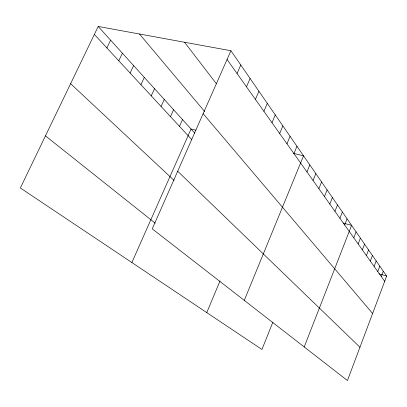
<?xml version="1.0" encoding="UTF-8"?>
<svg xmlns="http://www.w3.org/2000/svg" width="407" height="407" viewBox="0 0 407 407"><rect width="100%" height="100%" fill="white"/><g stroke="black" fill="none" stroke-linecap="round" stroke-linejoin="round"><path stroke-width="0.61" d="M230.932 50.743L386.65 276.083L347.446 380.54L152.233 228.851L230.932 50.743L98.184 26.46L20.35 187.978L261.935 349.486L272.878 322.151M381.278 276.511L383.277 271.204M374.099 266.412L376.18 260.933M377.752 271.55L379.787 266.158M370.324 261.096L372.446 255.525M366.412 255.586L368.574 249.929M362.352 249.878L364.565 244.124M358.145 243.951L360.404 238.1M353.775 237.805L356.084 231.853M304.222 346.957L351.597 225.356L343.172 223.067M344.663 224.974L347.074 218.813M339.906 218.284L342.373 212.011M334.961 211.325L337.489 204.94M329.818 204.085L332.402 197.583M324.46 196.54L327.106 189.916M318.874 188.68L321.586 181.929M313.044 180.479L315.827 173.596M306.959 171.912L309.813 164.896M244.281 300.376L303.53 155.8L293.696 153.459M293.94 153.592L296.957 146.286M286.971 143.778L290.069 136.32M206.771 312.607L220.004 280.967M279.66 133.491L282.85 125.875M271.988 122.69L275.269 114.906M263.919 111.34L267.307 103.383M255.433 99.394L258.928 91.254M246.489 86.803L250.096 78.475M237.047 73.519L240.776 64.988M131.873 262.535L191.056 129.034L195.884 130.184M179.497 126.353L182.514 119.597M170.492 116.631L173.596 109.748M161.086 106.471L164.275 99.456M151.246 95.849L154.528 88.69M140.939 84.722L144.317 77.416M130.138 73.056L133.618 65.598M118.798 60.811L122.39 53.195M106.888 47.945L110.592 40.166M379.024 273.83L386.65 276.083M45.462 135.872L155.23 223.194M70.609 83.679L174.11 180.454M177.691 171.23L359.946 347.232M94.353 34.412L191.834 139.677M98.184 26.46L194.739 133.104M203.124 113.67L372.608 313.502M139.479 34.01L204.635 111.508M184.539 42.257L216.473 83.827M227.07 59.478L384.686 281.313"/></g></svg>
